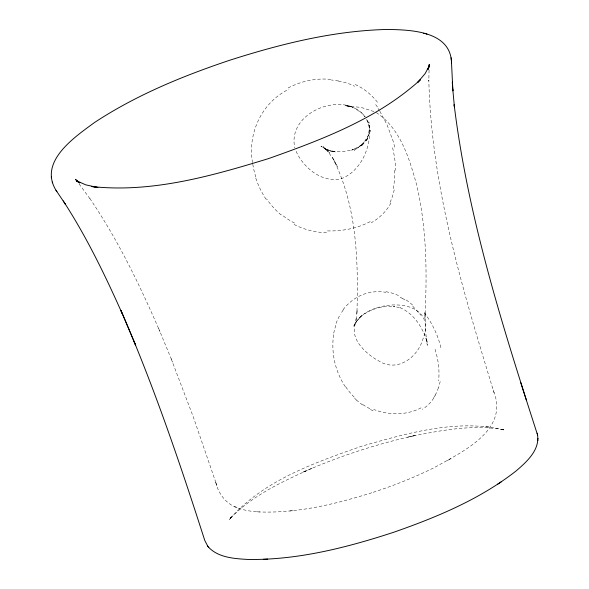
<?xml version="1.0" encoding="UTF-8"?>
<svg xmlns="http://www.w3.org/2000/svg" width="589" height="589" viewBox="0 0 589 589"><rect width="100%" height="100%" fill="white"/><g stroke="black" fill="none" stroke-linecap="round" stroke-linejoin="round"><path stroke-width="0.44" stroke-dasharray="2.94 2.21" d="M429.064 70.12L428.836 80.818L428.829 80.156C431.369 186.153 462.313 288.934 493.074 389.594M333.705 333.16L336.201 323.501M440.182 381.525L438.584 387.871M390.905 203.021C386.465 211.341 379.426 218.129 371.254 222.752M356.507 321.314L361.727 315.439L356.507 321.314L353.82 326.173C365.607 296.819 440.189 294.942 422.895 339.154C417.483 357.714 397.03 372.844 378.513 360.785C365.371 353.569 347.738 337.35 356.581 321.049L354.593 325.378L356.19 318.686L355.955 320.534L357.148 309.969L356.919 313.466C358.465 260.898 357.059 205.23 332.476 157.528L337.379 166.51L332.991 158.596L327.889 151.491L323.177 146.705L329.722 152.897L325.172 148.7L320.968 146.219L327.97 150.217L323.928 148.273L331.563 151.358L327.668 149.915L335.833 152.058L327.668 149.915M435.264 395.167L435.808 394.21M343.284 309.961L341.826 312.082A57.391 55.211 49.6 0 0 340.413 314.335M230.984 517.569L229.173 519.896L231.624 516.899L230.122 518.614C252.777 495.025 283.324 481.132 312.73 467.953L311.036 468.675M230.255 518.497C264.012 480.101 314.85 462.718 361.72 446.19C407.595 433.261 457.182 418.345 504.869 430.161L501.835 429.359M230.1 518.695L231.418 517.024M332.071 151.064C339.853 152.418 347.863 151.321 355.277 148.722L351.699 150.143L357.501 147.397L363.347 143.753L354.254 150.283L359.872 146.256L368.265 137.841L361.329 146.286L368.258 135.816L370.503 130.434L366.594 140.587L368.515 134.38L369.421 128.049L368.854 121.768L369.796 131.016C369.73 150.254 359.629 172.209 340.523 178.96C321.123 182.767 302.672 167.129 295.56 150.077M360.35 317.007C369.701 308.886 382.445 305.846 394.601 306.361L393.408 306.295L401.183 308.025L400.365 307.789C414.604 314.025 423.057 328.419 427.496 342.717L425.884 337.85L427.312 345.309L425.714 332.814L425.03 312.133L424.86 318.31C427.224 273.819 426.819 228.76 416.725 185.137C409.414 158.713 400.439 128.218 376.077 112.477M359.872 146.256L363.347 143.753M373.242 492.294C394.372 485.38 415.127 477.186 435.013 467.21C462.129 451.873 509.301 430.434 493.634 391.339L494.178 393.069L492.522 387.864M448.825 459.81L450.776 458.698M448.281 460.119L447.176 460.745M306.177 470.795L302.459 472.422C338.822 456.328 376.82 443.915 415.657 435.389L407.463 437.215L411.512 436.309M371.755 492.779C335.303 504.11 297.371 513.446 258.932 511.929M413.39 435.897C442.781 430.095 473.357 424.308 503.249 429.683M289.84 510.987L293.499 510.582M326.549 232.817C315.189 232.353 303.872 229.585 293.778 224.306M216.877 485.697L215.552 481.5C218.217 494.48 227.634 505.995 240.857 508.925C246.305 510.715 252.033 511.451 257.739 511.841M256.789 511.782L259.859 511.996M488.988 426.929L483.598 426.421M338.439 81.002L334.235 80.31A80.281 72.653 -60.6 0 0 331.416 80.008M501.033 429.175L504.059 429.867M234.334 506.407L239.539 508.454M373.117 410.754L369.583 409.134M373.919 111.527L361.153 107.441L345.588 105.829L351.839 106.771C326.461 97.376 287.881 118.065 294.831 147.898M400.13 297.165L402.405 298.446M362.588 405.011L356.713 400.351M412.756 306.236L420.914 315.233M364.989 116.887C360.601 110.172 352.855 106.528 345.161 105.188L354.541 108.111L362.242 113.427L365.239 116.961M79.073 183.923L90.139 198.92L89.418 197.882C117.918 239.62 139.902 285.393 159.972 331.666M378.109 108.545L379.434 110.548M379.868 111.247L387.054 124.78L392.451 139.424M366.682 119.287L368.905 124.942L369.796 131.016L368.677 124.139L366.093 118.271M158.515 328.147L172.584 362.169M171.149 358.716L193.288 416.938L216.097 483.23M252.755 164.213L254.014 170.53A93.651 91.479 -66.8 0 0 255.854 177.068M252.534 162.674C247.586 135.22 260.331 105.438 284.737 91.457A80.259 73.235 -58.8 0 1 288.647 89.182M421.069 407.831A49.358 39.014 13 0 1 373.757 409.458M369.84 408.678A52.635 47.775 14.5 0 1 362.898 404.614M356.772 400.292A70.143 66.307 7.2 0 1 353.79 397.465M354.166 397.126A70.356 66.888 4.7 0 1 345.537 386.539M345.272 386.693A79.589 76.747 -7.9 0 1 337.578 371.534A80.023 77.424 -19.7 0 1 333.823 333.175M336.076 323.449A56.853 55.02 28.8 0 1 340.39 314.327M343.041 309.77A49.756 47.746 55.3 0 1 353.952 299.315A46.973 44.654 73.4 0 1 385.824 292.343M385.898 291.717A49.756 47.039 74.8 0 1 400.432 296.503M402.442 298.365A58.436 53.547 60 0 1 405.887 300.581M406.211 300A56.492 50.735 57.1 0 1 413.257 305.639M424.279 312.671A80.266 66.447 53.4 0 1 441.132 348.784M435.043 349.284A74.81 56.456 54.8 0 1 438.606 380.892M438.378 387.783A52.686 43.961 39 0 1 435.72 394.159M435.264 395.167A57.862 48.6 28.8 0 1 433.511 397.906M433.762 398.054A50.389 42.283 27.1 0 1 422.379 409.34M370.142 221.626A75.929 56.485 9.3 0 1 326.431 230.881M294.485 223.047A69.922 65.703 10.9 0 1 281.542 214.551M281.144 214.963A79.603 77.542 -2.9 0 1 266.648 198.891M266.073 199.273A89.292 87.871 -48.7 0 1 255.493 177.186M288.131 87.967A80.664 73.758 -59.2 0 1 331.519 79.463M338.432 81.046A69.649 63.612 -72.3 0 1 354.63 86.252M355.241 84.492A65.865 59.408 89.1 0 1 377.785 102.655M375.679 104.621A68.228 55.167 70.1 0 1 378.366 108.317M392.598 139.394A92.745 62.795 67.4 0 1 394.785 147.625M392.591 147.751A89.226 60.255 67.5 0 1 395.801 170.427M394.431 170.25A79.64 58.016 64.8 0 1 393.275 189.179M394.196 189.813A69.936 55.926 55.5 0 1 390.043 202.417"/><path stroke-width="0.88" d="M429.138 66.557L429.285 64.341L428.1 69.23L429.521 65.453L425.14 73.581L417.461 82.674L420.406 79.729C377.748 118.632 322.22 139.549 268.606 158.574C211.598 176.03 151.653 193.163 91.479 186.499L97.936 187.523L85.773 184.858L76.386 180.661L79.751 182.877L76.386 180.661M208.381 547.034C218.364 557.761 234.422 558.652 248.138 559.462C297.835 560.146 346.707 547.608 393.621 532.294C436.766 517.208 479.961 499.295 516.185 470.876C526.618 461.872 540.017 450.025 537.521 434.726M537.86 440.543L537.89 439.895M537.926 439.019L537.948 438.371M428.1 69.23L429.521 65.453M497.646 484.21L501.327 481.78M263.276 559.336L267.664 559.138M452.278 82.04L452.897 90.868L451.52 62.89L451.535 63.273C451.093 30.761 410.194 29.737 386.524 29.465C333.19 30.842 280.872 43.932 230.277 60.063C182.965 75.9 136.206 95.028 94.402 122.593C74.479 137.23 38.182 161.725 56.154 190.549M423.675 33.242L424.64 33.521M425.987 33.904L426.959 34.184M78.617 182.104L75.48 179.336L77.461 181.795M133.953 341.2L135.669 345.345L120.892 310.366C153.515 385.258 179.829 462.659 204.744 540.385L207.829 546.334M207.431 545.841L208.771 547.527M55.948 190.247L56.89 191.616M63.2 200.886L65.563 204.493L56.684 191.307M65.165 203.897C87.599 238.972 105.748 276.587 122.637 314.578M520.661 382.371L537.647 435.249M526.338 399.938C495.54 303.401 466.466 205.539 454.141 104.665L454.48 107.463L452.794 89.425M537.139 433.18L537.264 433.71M51.265 176.972L51.412 177.694M52.252 182.053L52.392 182.781M451.432 60.851L451.108 57.766"/></g></svg>
